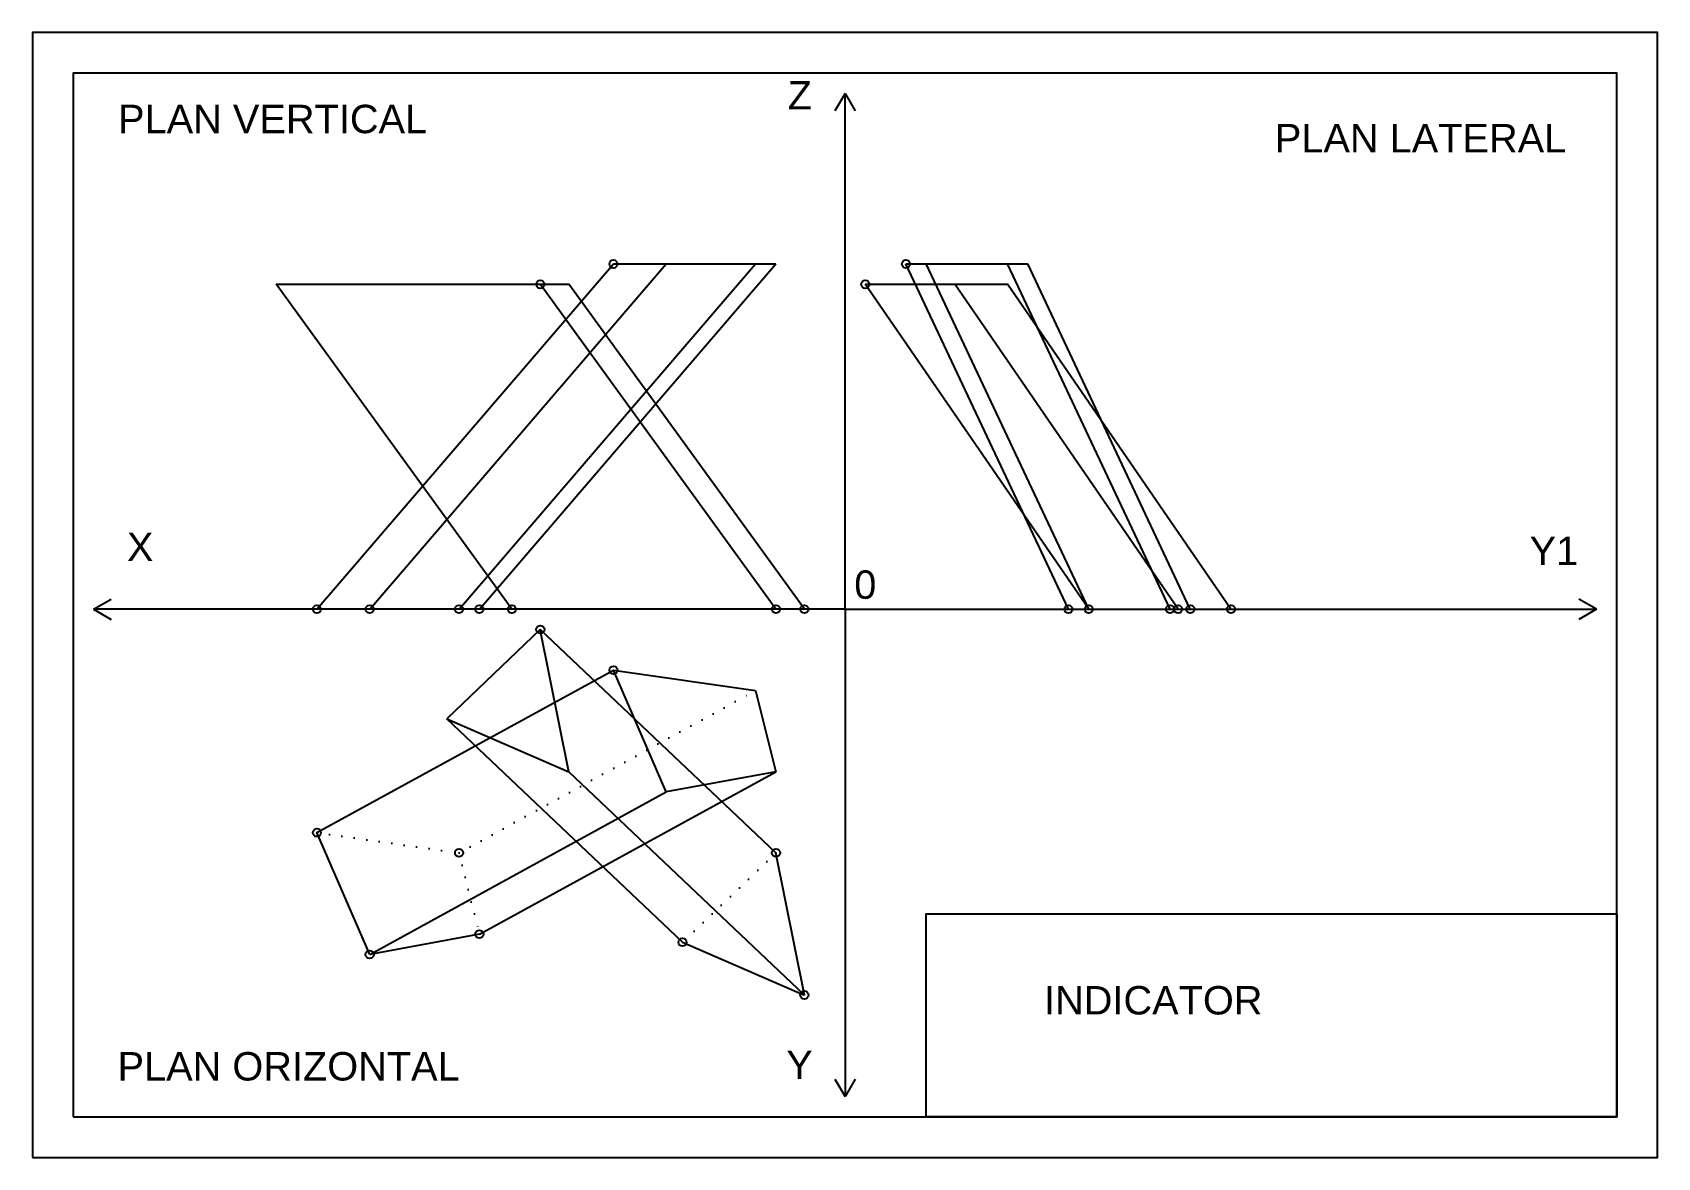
# Model space of a CAD drawing. Header units: millimetres. Extents: x 10 to 410, y 10 to 287.
import ezdxf

# ---------------------------------------------------------------- set-up
doc = ezdxf.new("R2010")
doc.units = ezdxf.units.MM
doc.linetypes.add('ACAD_ISO07W100', pattern=[3, 0, -3])
for name, color, linetype in [('PRISMA HIJKH1I1J1K1', 30, 'Continuous'), ('PRISMA LMNL1M1N1', 4, 'Continuous'), ('PUNCTUL H', 6, 'Continuous'), ('PUNCTUL I', 5, 'Continuous'), ('PUNCTUL J', 1, 'Continuous'), ('PUNCTUL K', 2, 'Continuous'), ('PUNCTUL L', 94, 'Continuous'), ('PUNCTUL M', 190, 'Continuous'), ('PUNCTUL N', 150, 'Continuous')]:
    doc.layers.add(name, color=color, linetype=linetype)
doc.styles.get("Standard").update_dxf_attribs({"font": 'arial.ttf'})

msp = doc.modelspace()

# ---------------------------------------------------------------- linework, layer by layer
for p, q in [((210, 272), (207.5, 267.67)), ((210, 145), (210, 272)), ((210, 272), (212.5, 267.67)), ((25, 145), (29.33, 147.5)), ((210, 145), (25, 145)), ((25, 145), (29.33, 142.5)), ((210, 145), (395, 145)), ((210, 145), (210, 25)), ((395, 145), (390.67, 147.5)), ((395, 145), (390.67, 142.5)), ((207.5, 29.33), (210, 25)), ((212.5, 29.33), (210, 25))]:
    msp.add_line(p, q)
for points in [[(10, 10), (410, 10), (410, 287), (10, 287)], [(20, 20), (400, 20), (400, 277), (20, 277)], [(400, 20), (230, 20), (230, 70), (400, 70)]]:
    msp.add_lwpolyline(points, close=True)
at = {"layer": 'PRISMA HIJKH1I1J1K1'}
for p, q in [((80.01, 145), (153, 230)), ((93, 145), (165.99, 230)), ((115, 145), (187.99, 230)), ((120, 145), (192.99, 230)), ((153, 230), (192.99, 230)), ((265, 145), (225, 230)), ((225, 230), (255, 230)), ((270, 145), (230, 230)), ((290, 145), (250, 230)), ((295, 145), (255, 230)), ((80, 90), (153, 130)), ((153, 130), (188, 125)), ((166, 100), (153, 130)), ((188, 125), (193, 105)), ((120, 65), (193, 105)), ((193, 105), (166, 100)), ((93, 60), (166, 100)), ((93, 60), (80, 90)), ((120, 65), (93, 60))]:
    msp.add_line(p, q, dxfattribs=at)
at = {"layer": 'PRISMA HIJKH1I1J1K1', "linetype": 'ACAD_ISO07W100'}
for p, q in [((115, 85), (188, 125)), ((80, 90), (115, 85)), ((115, 85), (120, 65))]:
    msp.add_line(p, q, dxfattribs=at)
at = {"layer": 'PRISMA LMNL1M1N1'}
for p, q in [((128, 145), (70, 225)), ((70, 225), (142, 225)), ((193, 145), (135, 225)), ((200, 145), (142, 225)), ((270, 145), (215, 225)), ((215, 225), (250, 225)), ((292, 145), (237, 225)), ((305, 145), (250, 225)), ((135, 140), (112, 118)), ((193, 85), (135, 140)), ((142, 105), (135, 140)), ((170, 63), (112, 118)), ((112, 118), (142, 105)), ((200, 50), (142, 105)), ((200, 50), (193, 85)), ((170, 63), (200, 50))]:
    msp.add_line(p, q, dxfattribs=at)
at = {"layer": 'PRISMA LMNL1M1N1', "linetype": 'ACAD_ISO07W100'}
msp.add_line((193, 85), (170, 63), dxfattribs=at)
at = {"layer": 'PUNCTUL H'}
for centre in [(153, 230), (225, 230), (80, 145), (265, 145), (153, 130), (80, 90)]:
    msp.add_circle(centre, 1, dxfattribs=at)
at = {"layer": 'PUNCTUL I'}
for centre in [(115, 145), (270, 145), (115, 85)]:
    msp.add_circle(centre, 1, dxfattribs=at)
at = {"layer": 'PUNCTUL J'}
for centre in [(120, 145), (290, 145), (120, 65)]:
    msp.add_circle(centre, 1, dxfattribs=at)
at = {"layer": 'PUNCTUL K'}
for centre in [(93, 145), (295, 145), (93, 60)]:
    msp.add_circle(centre, 1, dxfattribs=at)
at = {"layer": 'PUNCTUL L'}
for centre in [(135, 225), (215, 225), (193, 145), (135, 140), (193, 85)]:
    msp.add_circle(centre, 1, dxfattribs=at)
at = {"layer": 'PUNCTUL M'}
for centre in [(128, 145), (292, 145), (292, 145), (170, 63)]:
    msp.add_circle(centre, 1, dxfattribs=at)
at = {"layer": 'PUNCTUL N'}
for centre in [(200, 145), (305, 145), (200, 50)]:
    msp.add_circle(centre, 1, dxfattribs=at)

# ---------------------------------------------------------------- texts
for s, p in [('Z', (195.9, 268.04)), ('PLAN VERTICAL', (31.07, 262.21)), ('PLAN LATERAL', (315.81, 257.48)), ('X', (33.24, 156.85)), ('Y1', (378.52, 155.88)), ('INDICATOR', (258.99, 45.22)), ('PLAN ORIZONTAL', (30.94, 28.96)), ('Y', (195.54, 29.33))]:
    msp.add_text(s, height=7).set_placement(p)
msp.add_text('0', height=7, rotation=180).set_placement((217.72, 154.57))

doc.saveas('drawing.dxf')
